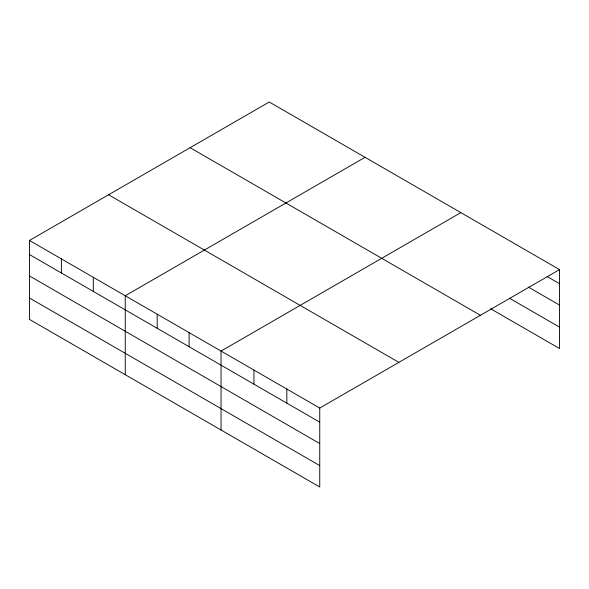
<?xml version="1.0" encoding="UTF-8"?>
<svg xmlns="http://www.w3.org/2000/svg" width="589" height="589" viewBox="0 0 589 589"><rect width="100%" height="100%" fill="white"/><g stroke="black" fill="none" stroke-linecap="round" stroke-linejoin="round"><path stroke-width="0.88" d="M319.746 443.546L319.746 408.052L29.45 240.452L29.45 319.393L319.746 486.993L319.746 443.546L29.45 275.947M29.45 240.452L269.254 102.007L559.55 269.607L559.55 348.548L490.615 308.746M365.055 157.315L125.251 295.759L125.251 374.7M460.848 212.622L221.044 351.073L221.044 430.014M319.746 408.052L559.55 269.607M547.019 276.462L559.55 283.699M528.215 287.005L559.55 305.095M509.419 298.203L559.55 327.145M190.122 147.692L480.418 315.292M108.582 194.768L398.878 362.368M29.45 254.544L319.746 422.151M29.45 297.997L319.746 465.597M286.843 389.064L286.843 403.156M253.947 370.069L253.947 384.161M189.113 332.638L189.113 346.73M157.182 314.202L157.182 328.294M93.312 277.323L93.312 291.422M61.381 258.888L61.381 272.979"/></g></svg>
